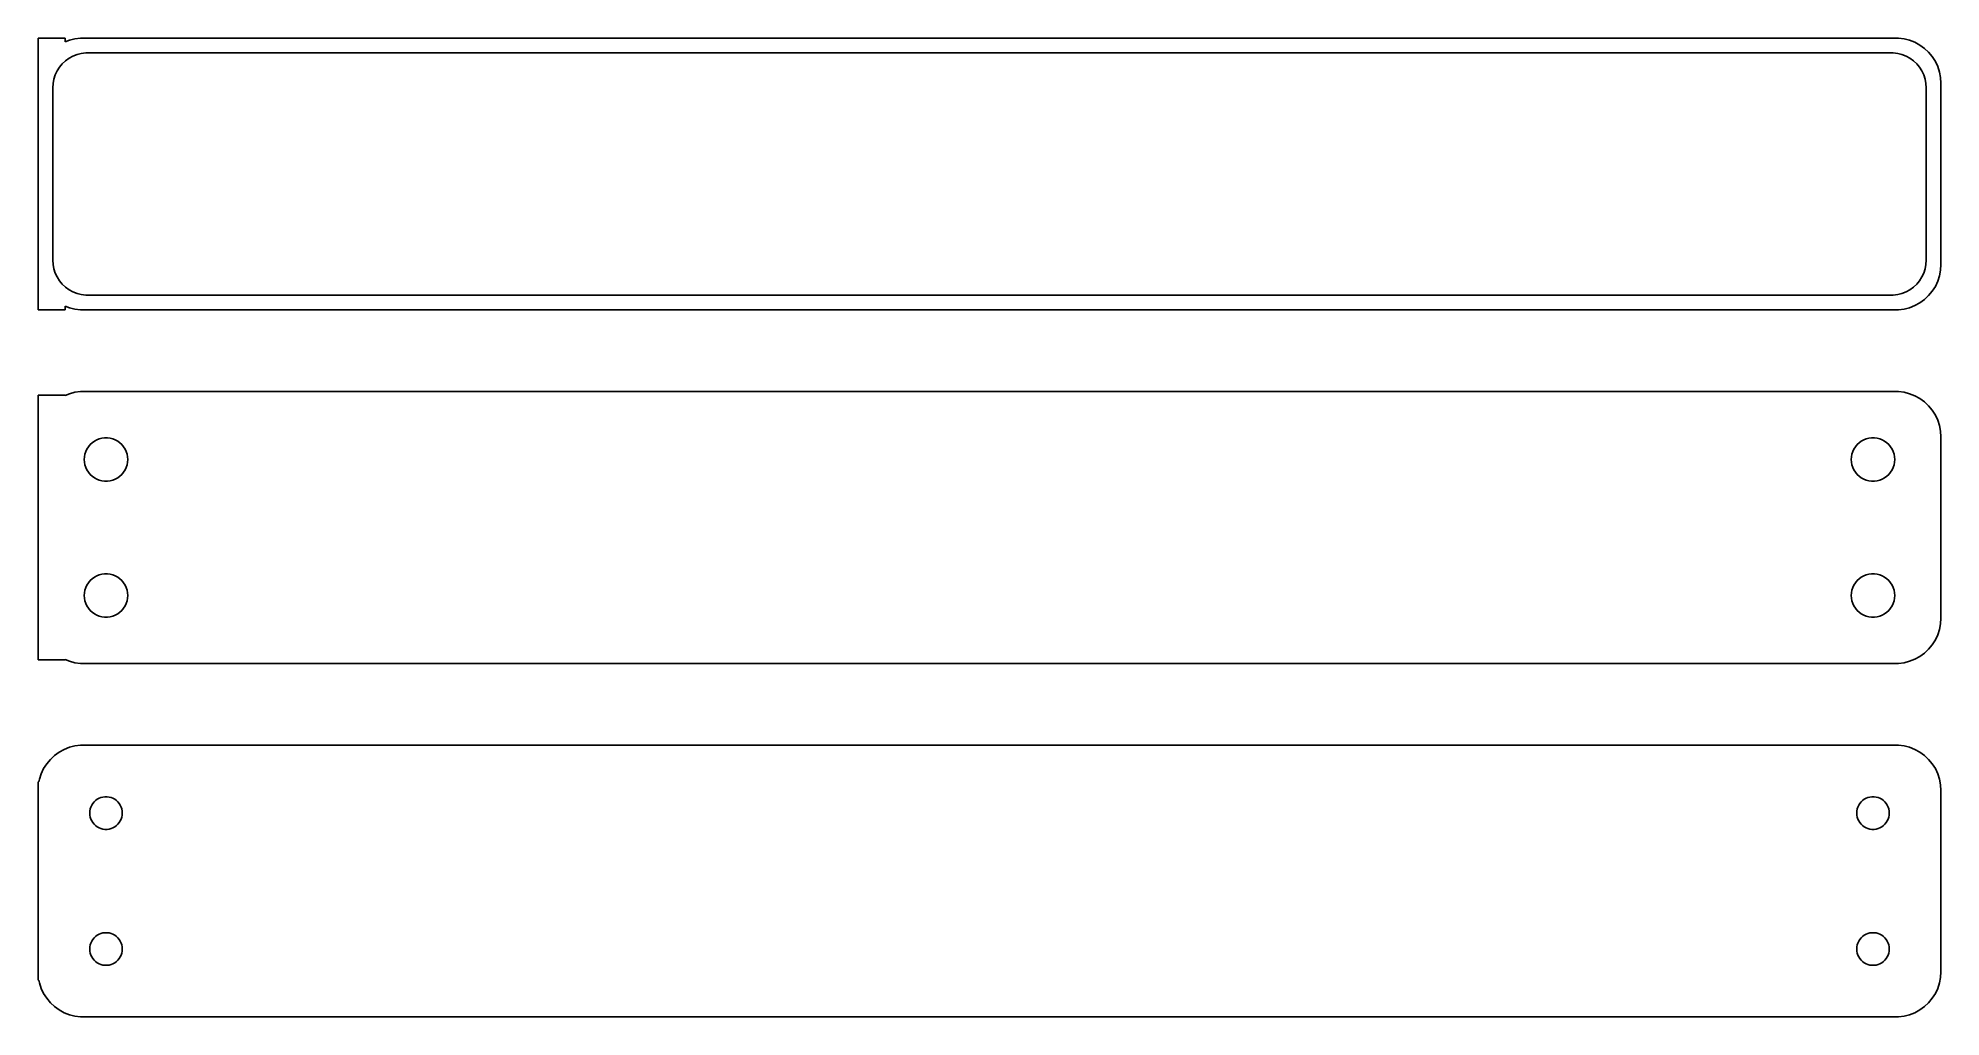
# Model space of a CAD drawing. Header units: metres. Extents: x -105 to 105, y 63 to 171.
import ezdxf

# ---------------------------------------------------------------- set-up
doc = ezdxf.new("R2010")
doc.units = ezdxf.units.M

msp = doc.modelspace()

# ---------------------------------------------------------------- linework, layer by layer
for p, q in [((-102, 170.99), (-105, 170.99)), ((-105, 170.99), (-105, 141.01)), ((-102, 170.575), (-102, 170.99)), ((-101.545, 170.755), (-102, 170.575)), ((-100.937, 170.911), (-101.545, 170.755)), ((-100.314, 170.99), (-100.937, 170.911)), ((100.314, 170.99), (-100.314, 170.99)), ((100.937, 170.911), (100.314, 170.99)), ((101.545, 170.755), (100.937, 170.911)), ((102.129, 170.524), (101.545, 170.755)), ((102.679, 170.222), (102.129, 170.524)), ((103.187, 169.853), (102.679, 170.222)), ((-102.633, 167.776), (-102.323, 168.151)), ((-102.323, 168.151), (-101.969, 168.484)), ((-101.969, 168.484), (-101.575, 168.77)), ((-101.575, 168.77), (-101.149, 169.004)), ((-101.149, 169.004), (-100.697, 169.183)), ((-100.697, 169.183), (-100.226, 169.304)), ((-100.226, 169.304), (-99.7432, 169.365)), ((-99.7432, 169.365), (99.7432, 169.365)), ((99.7432, 169.365), (100.226, 169.304)), ((100.226, 169.304), (100.697, 169.183)), ((100.697, 169.183), (101.149, 169.004)), ((101.149, 169.004), (101.575, 168.77)), ((101.575, 168.77), (101.969, 168.484)), ((101.969, 168.484), (102.323, 168.151)), ((102.323, 168.151), (102.633, 167.776)), ((103.645, 169.423), (103.187, 169.853)), ((104.045, 168.939), (103.645, 169.423)), ((104.382, 168.409), (104.045, 168.939)), ((104.649, 167.841), (104.382, 168.409)), ((-103.373, 165.5), (-103.342, 165.985)), ((-103.342, 165.985), (-103.251, 166.463)), ((-103.251, 166.463), (-103.101, 166.926)), ((-103.101, 166.926), (-102.894, 167.366)), ((-102.894, 167.366), (-102.633, 167.776)), ((102.633, 167.776), (102.894, 167.366)), ((102.894, 167.366), (103.101, 166.926)), ((103.101, 166.926), (103.251, 166.463)), ((103.251, 166.463), (103.342, 165.985)), ((103.342, 165.985), (103.373, 165.5)), ((104.843, 167.243), (104.649, 167.841)), ((104.961, 166.627), (104.843, 167.243)), ((105, 166), (104.961, 166.627)), ((105, 146), (105, 166)), ((-103.373, 146.5), (-103.373, 165.5)), ((103.373, 165.5), (103.373, 146.5)), ((-103.342, 146.015), (-103.373, 146.5)), ((-103.251, 145.537), (-103.342, 146.015)), ((-103.101, 145.074), (-103.251, 145.537)), ((-102.894, 144.634), (-103.101, 145.074)), ((103.101, 145.074), (102.894, 144.634)), ((103.251, 145.537), (103.101, 145.074)), ((103.342, 146.015), (103.251, 145.537)), ((103.373, 146.5), (103.342, 146.015)), ((104.843, 144.757), (104.961, 145.373)), ((104.961, 145.373), (105, 146)), ((-102.633, 144.224), (-102.894, 144.634)), ((-102.323, 143.849), (-102.633, 144.224)), ((-101.969, 143.516), (-102.323, 143.849)), ((-101.575, 143.23), (-101.969, 143.516)), ((-101.149, 142.996), (-101.575, 143.23)), ((-100.697, 142.817), (-101.149, 142.996)), ((-100.226, 142.696), (-100.697, 142.817)), ((100.697, 142.817), (100.226, 142.696)), ((101.149, 142.996), (100.697, 142.817)), ((101.575, 143.23), (101.149, 142.996)), ((101.969, 143.516), (101.575, 143.23)), ((102.323, 143.849), (101.969, 143.516)), ((102.633, 144.224), (102.323, 143.849)), ((102.894, 144.634), (102.633, 144.224)), ((103.645, 142.577), (104.045, 143.061)), ((104.045, 143.061), (104.382, 143.591)), ((104.382, 143.591), (104.649, 144.159)), ((104.649, 144.159), (104.843, 144.757)), ((-105, 141.01), (-102, 141.01)), ((-102, 141.425), (-101.545, 141.245)), ((-102, 141.01), (-102, 141.425)), ((-101.545, 141.245), (-100.937, 141.089)), ((-100.937, 141.089), (-100.314, 141.01)), ((-100.314, 141.01), (100.314, 141.01)), ((-99.7432, 142.635), (-100.226, 142.696)), ((99.7432, 142.635), (-99.7432, 142.635)), ((100.226, 142.696), (99.7432, 142.635)), ((100.314, 141.01), (100.937, 141.089)), ((100.937, 141.089), (101.545, 141.245)), ((101.545, 141.245), (102.129, 141.476)), ((102.129, 141.476), (102.679, 141.778)), ((102.679, 141.778), (103.187, 142.147)), ((103.187, 142.147), (103.645, 142.577)), ((-102, 131.615), (-105, 131.615)), ((-105, 131.615), (-105, 102.385)), ((-101.545, 131.755), (-102, 131.575)), ((-102, 131.575), (-102, 131.615)), ((-100.937, 131.911), (-101.545, 131.755)), ((-100.314, 131.99), (-100.937, 131.911)), ((100.314, 131.99), (-100.314, 131.99)), ((100.937, 131.911), (100.314, 131.99)), ((101.545, 131.755), (100.937, 131.911)), ((102.129, 131.524), (101.545, 131.755)), ((102.679, 131.222), (102.129, 131.524)), ((103.187, 130.853), (102.679, 131.222)), ((103.645, 130.423), (103.187, 130.853)), ((104.045, 129.939), (103.645, 130.423)), ((104.382, 129.409), (104.045, 129.939)), ((104.649, 128.841), (104.382, 129.409)), ((104.843, 128.243), (104.649, 128.841)), ((104.961, 127.627), (104.843, 128.243)), ((-99.4416, 125.911), (-99.2495, 126.143)), ((-99.2495, 126.143), (-99.0298, 126.349)), ((-99.0298, 126.349), (-98.786, 126.526)), ((-98.786, 126.526), (-98.5219, 126.672)), ((-98.5219, 126.672), (-98.2416, 126.783)), ((-98.2416, 126.783), (-97.9497, 126.857)), ((-97.9497, 126.857), (-97.6507, 126.895)), ((-97.6507, 126.895), (-97.3493, 126.895)), ((-97.3493, 126.895), (-97.0503, 126.857)), ((-97.0503, 126.857), (-96.7584, 126.783)), ((-96.7584, 126.783), (-96.4781, 126.672)), ((-96.4781, 126.672), (-96.214, 126.526)), ((-96.214, 126.526), (-95.9702, 126.349)), ((-95.9702, 126.349), (-95.7505, 126.143)), ((-95.7505, 126.143), (-95.5583, 125.911)), ((95.5583, 125.911), (95.7505, 126.143)), ((95.7505, 126.143), (95.9702, 126.349)), ((95.9702, 126.349), (96.214, 126.526)), ((96.214, 126.526), (96.4781, 126.672)), ((96.4781, 126.672), (96.7584, 126.783)), ((96.7584, 126.783), (97.0503, 126.857)), ((97.0503, 126.857), (97.3493, 126.895)), ((97.3493, 126.895), (97.6507, 126.895)), ((97.6507, 126.895), (97.9497, 126.857)), ((97.9497, 126.857), (98.2416, 126.783)), ((98.2416, 126.783), (98.5219, 126.672)), ((98.5219, 126.672), (98.786, 126.526)), ((98.786, 126.526), (99.0298, 126.349)), ((99.0298, 126.349), (99.2495, 126.143)), ((99.2495, 126.143), (99.4416, 125.911)), ((105, 127), (104.961, 127.627)), ((105, 107), (105, 127)), ((-99.9, 124.5), (-99.8811, 124.801)), ((-99.8811, 124.199), (-99.9, 124.5)), ((-99.8811, 124.801), (-99.8246, 125.097)), ((-99.8246, 123.903), (-99.8811, 124.199)), ((-99.8246, 125.097), (-99.7315, 125.383)), ((-99.7315, 123.617), (-99.8246, 123.903)), ((-99.7315, 125.383), (-99.6031, 125.656)), ((-99.6031, 125.656), (-99.4416, 125.911)), ((-95.5583, 125.911), (-95.3969, 125.656)), ((-95.3969, 125.656), (-95.2685, 125.383)), ((-95.2685, 125.383), (-95.1754, 125.097)), ((-95.1754, 123.903), (-95.2685, 123.617)), ((-95.1754, 125.097), (-95.1189, 124.801)), ((-95.1189, 124.199), (-95.1754, 123.903)), ((-95.1189, 124.801), (-95.1, 124.5)), ((-95.1, 124.5), (-95.1189, 124.199)), ((95.1, 124.5), (95.1189, 124.801)), ((95.1189, 124.199), (95.1, 124.5)), ((95.1189, 124.801), (95.1754, 125.097)), ((95.1754, 123.903), (95.1189, 124.199)), ((95.1754, 125.097), (95.2685, 125.383)), ((95.2685, 123.617), (95.1754, 123.903)), ((95.2685, 125.383), (95.3969, 125.656)), ((95.3969, 125.656), (95.5583, 125.911)), ((99.4416, 125.911), (99.6031, 125.656)), ((99.6031, 125.656), (99.7315, 125.383)), ((99.7315, 125.383), (99.8246, 125.097)), ((99.8246, 123.903), (99.7315, 123.617)), ((99.8246, 125.097), (99.8811, 124.801)), ((99.8811, 124.199), (99.8246, 123.903)), ((99.8811, 124.801), (99.9, 124.5)), ((99.9, 124.5), (99.8811, 124.199)), ((-99.6031, 123.344), (-99.7315, 123.617)), ((-99.4416, 123.089), (-99.6031, 123.344)), ((-99.2495, 122.857), (-99.4416, 123.089)), ((-99.0298, 122.651), (-99.2495, 122.857)), ((-98.786, 122.474), (-99.0298, 122.651)), ((-98.5219, 122.328), (-98.786, 122.474)), ((-98.2416, 122.217), (-98.5219, 122.328)), ((-97.9497, 122.143), (-98.2416, 122.217)), ((-97.6507, 122.105), (-97.9497, 122.143)), ((-97.3493, 122.105), (-97.6507, 122.105)), ((-97.0503, 122.143), (-97.3493, 122.105)), ((-96.7584, 122.217), (-97.0503, 122.143)), ((-96.4781, 122.328), (-96.7584, 122.217)), ((-96.214, 122.474), (-96.4781, 122.328)), ((-95.9702, 122.651), (-96.214, 122.474)), ((-95.7505, 122.857), (-95.9702, 122.651)), ((-95.5583, 123.089), (-95.7505, 122.857)), ((-95.3969, 123.344), (-95.5583, 123.089)), ((-95.2685, 123.617), (-95.3969, 123.344)), ((95.3969, 123.344), (95.2685, 123.617)), ((95.5583, 123.089), (95.3969, 123.344)), ((95.7505, 122.857), (95.5583, 123.089)), ((95.9702, 122.651), (95.7505, 122.857)), ((96.214, 122.474), (95.9702, 122.651)), ((96.4781, 122.328), (96.214, 122.474)), ((96.7584, 122.217), (96.4781, 122.328)), ((97.0503, 122.143), (96.7584, 122.217)), ((97.3493, 122.105), (97.0503, 122.143)), ((97.6507, 122.105), (97.3493, 122.105)), ((97.9497, 122.143), (97.6507, 122.105)), ((98.2416, 122.217), (97.9497, 122.143)), ((98.5219, 122.328), (98.2416, 122.217)), ((98.786, 122.474), (98.5219, 122.328)), ((99.0298, 122.651), (98.786, 122.474)), ((99.2495, 122.857), (99.0298, 122.651)), ((99.4416, 123.089), (99.2495, 122.857)), ((99.6031, 123.344), (99.4416, 123.089)), ((99.7315, 123.617), (99.6031, 123.344)), ((-99.2495, 111.143), (-99.0298, 111.349)), ((-99.0298, 111.349), (-98.786, 111.526)), ((-98.786, 111.526), (-98.5219, 111.672)), ((-98.5219, 111.672), (-98.2416, 111.783)), ((-98.2416, 111.783), (-97.9497, 111.857)), ((-97.9497, 111.857), (-97.6507, 111.895)), ((-97.6507, 111.895), (-97.3493, 111.895)), ((-97.3493, 111.895), (-97.0503, 111.857)), ((-97.0503, 111.857), (-96.7584, 111.783)), ((-96.7584, 111.783), (-96.4781, 111.672)), ((-96.4781, 111.672), (-96.214, 111.526)), ((-96.214, 111.526), (-95.9702, 111.349)), ((-95.9702, 111.349), (-95.7505, 111.143)), ((95.7505, 111.143), (95.9702, 111.349)), ((95.9702, 111.349), (96.214, 111.526)), ((96.214, 111.526), (96.4781, 111.672)), ((96.4781, 111.672), (96.7584, 111.783)), ((96.7584, 111.783), (97.0503, 111.857)), ((97.0503, 111.857), (97.3493, 111.895)), ((97.3493, 111.895), (97.6507, 111.895)), ((97.6507, 111.895), (97.9497, 111.857)), ((97.9497, 111.857), (98.2416, 111.783)), ((98.2416, 111.783), (98.5219, 111.672)), ((98.5219, 111.672), (98.786, 111.526)), ((98.786, 111.526), (99.0298, 111.349)), ((99.0298, 111.349), (99.2495, 111.143)), ((-99.9, 109.5), (-99.8811, 109.801)), ((-99.8811, 109.199), (-99.9, 109.5)), ((-99.8811, 109.801), (-99.8246, 110.097)), ((-99.8246, 110.097), (-99.7315, 110.383)), ((-99.7315, 110.383), (-99.6031, 110.656)), ((-99.6031, 110.656), (-99.4416, 110.911)), ((-99.4416, 110.911), (-99.2495, 111.143)), ((-95.7505, 111.143), (-95.5583, 110.911)), ((-95.5583, 110.911), (-95.3969, 110.656)), ((-95.3969, 110.656), (-95.2685, 110.383)), ((-95.2685, 110.383), (-95.1754, 110.097)), ((-95.1754, 110.097), (-95.1189, 109.801)), ((-95.1189, 109.801), (-95.1, 109.5)), ((-95.1, 109.5), (-95.1189, 109.199)), ((95.1, 109.5), (95.1189, 109.801)), ((95.1189, 109.199), (95.1, 109.5)), ((95.1189, 109.801), (95.1754, 110.097)), ((95.1754, 110.097), (95.2685, 110.383)), ((95.2685, 110.383), (95.3969, 110.656)), ((95.3969, 110.656), (95.5583, 110.911)), ((95.5583, 110.911), (95.7505, 111.143)), ((99.2495, 111.143), (99.4416, 110.911)), ((99.4416, 110.911), (99.6031, 110.656)), ((99.6031, 110.656), (99.7315, 110.383)), ((99.7315, 110.383), (99.8246, 110.097)), ((99.8246, 110.097), (99.8811, 109.801)), ((99.8811, 109.801), (99.9, 109.5)), ((99.9, 109.5), (99.8811, 109.199)), ((-99.8246, 108.903), (-99.8811, 109.199)), ((-99.7315, 108.617), (-99.8246, 108.903)), ((-99.6031, 108.344), (-99.7315, 108.617)), ((-99.4416, 108.089), (-99.6031, 108.344)), ((-99.2495, 107.857), (-99.4416, 108.089)), ((-99.0298, 107.651), (-99.2495, 107.857)), ((-98.786, 107.474), (-99.0298, 107.651)), ((-98.5219, 107.328), (-98.786, 107.474)), ((-98.2416, 107.217), (-98.5219, 107.328)), ((-97.9497, 107.143), (-98.2416, 107.217)), ((-97.6507, 107.105), (-97.9497, 107.143)), ((-97.3493, 107.105), (-97.6507, 107.105)), ((-97.0503, 107.143), (-97.3493, 107.105)), ((-96.7584, 107.217), (-97.0503, 107.143)), ((-96.4781, 107.328), (-96.7584, 107.217)), ((-96.214, 107.474), (-96.4781, 107.328)), ((-95.9702, 107.651), (-96.214, 107.474)), ((-95.7505, 107.857), (-95.9702, 107.651)), ((-95.5583, 108.089), (-95.7505, 107.857)), ((-95.3969, 108.344), (-95.5583, 108.089)), ((-95.2685, 108.617), (-95.3969, 108.344)), ((-95.1754, 108.903), (-95.2685, 108.617)), ((-95.1189, 109.199), (-95.1754, 108.903)), ((95.1754, 108.903), (95.1189, 109.199)), ((95.2685, 108.617), (95.1754, 108.903)), ((95.3969, 108.344), (95.2685, 108.617)), ((95.5583, 108.089), (95.3969, 108.344)), ((95.7505, 107.857), (95.5583, 108.089)), ((95.9702, 107.651), (95.7505, 107.857)), ((96.214, 107.474), (95.9702, 107.651)), ((96.4781, 107.328), (96.214, 107.474)), ((96.7584, 107.217), (96.4781, 107.328)), ((97.0503, 107.143), (96.7584, 107.217)), ((97.3493, 107.105), (97.0503, 107.143)), ((97.6507, 107.105), (97.3493, 107.105)), ((97.9497, 107.143), (97.6507, 107.105)), ((98.2416, 107.217), (97.9497, 107.143)), ((98.5219, 107.328), (98.2416, 107.217)), ((98.786, 107.474), (98.5219, 107.328)), ((99.0298, 107.651), (98.786, 107.474)), ((99.2495, 107.857), (99.0298, 107.651)), ((99.4416, 108.089), (99.2495, 107.857)), ((99.6031, 108.344), (99.4416, 108.089)), ((99.7315, 108.617), (99.6031, 108.344)), ((99.8246, 108.903), (99.7315, 108.617)), ((99.8811, 109.199), (99.8246, 108.903)), ((104.382, 104.591), (104.649, 105.159)), ((104.649, 105.159), (104.843, 105.757)), ((104.843, 105.757), (104.961, 106.373)), ((104.961, 106.373), (105, 107)), ((102.679, 102.778), (103.187, 103.147)), ((103.187, 103.147), (103.645, 103.577)), ((103.645, 103.577), (104.045, 104.061)), ((104.045, 104.061), (104.382, 104.591)), ((-105, 102.385), (-102, 102.385)), ((-102, 102.385), (-102, 102.425)), ((-102, 102.425), (-101.545, 102.245)), ((-101.545, 102.245), (-100.937, 102.089)), ((-100.937, 102.089), (-100.314, 102.01)), ((-100.314, 102.01), (100.314, 102.01)), ((100.314, 102.01), (100.937, 102.089)), ((100.937, 102.089), (101.545, 102.245)), ((101.545, 102.245), (102.129, 102.476)), ((102.129, 102.476), (102.679, 102.778)), ((-102.129, 92.5241), (-102.679, 92.2216)), ((-101.545, 92.7553), (-102.129, 92.5241)), ((-100.937, 92.9114), (-101.545, 92.7553)), ((-100.314, 92.9901), (-100.937, 92.9114)), ((100.314, 92.9901), (-100.314, 92.9901)), ((100.937, 92.9114), (100.314, 92.9901)), ((101.545, 92.7553), (100.937, 92.9114)), ((102.129, 92.5241), (101.545, 92.7553)), ((102.679, 92.2216), (102.129, 92.5241)), ((-104.382, 90.4088), (-104.649, 89.8406)), ((-104.045, 90.9389), (-104.382, 90.4088)), ((-103.645, 91.4227), (-104.045, 90.9389)), ((-103.187, 91.8526), (-103.645, 91.4227)), ((-102.679, 92.2216), (-103.187, 91.8526)), ((103.187, 91.8526), (102.679, 92.2216)), ((103.645, 91.4227), (103.187, 91.8526)), ((104.045, 90.9389), (103.645, 91.4227)), ((104.382, 90.4088), (104.045, 90.9389)), ((104.649, 89.8406), (104.382, 90.4088)), ((-104.9, 88.9442), (-105, 88.9442)), ((-105, 88.9442), (-105, 67.0558)), ((-104.843, 89.2434), (-104.9, 88.9442)), ((-104.649, 89.8406), (-104.843, 89.2434)), ((104.843, 89.2434), (104.649, 89.8406)), ((104.961, 88.6267), (104.843, 89.2434)), ((105, 88), (104.961, 88.6267)), ((-99.2434, 85.9476), (-99.1736, 86.1626)), ((-99.1736, 86.1626), (-99.0773, 86.3671)), ((-99.0773, 86.3671), (-98.9562, 86.558)), ((-98.9562, 86.558), (-98.8121, 86.7322)), ((-98.8121, 86.7322), (-98.6474, 86.8869)), ((-98.6474, 86.8869), (-98.4645, 87.0198)), ((-98.4645, 87.0198), (-98.2664, 87.1287)), ((-98.2664, 87.1287), (-98.0562, 87.2119)), ((-98.0562, 87.2119), (-97.8373, 87.2681)), ((-97.8373, 87.2681), (-97.613, 87.2964)), ((-97.613, 87.2964), (-97.387, 87.2964)), ((-97.387, 87.2964), (-97.1627, 87.2681)), ((-97.1627, 87.2681), (-96.9438, 87.2119)), ((-96.9438, 87.2119), (-96.7336, 87.1287)), ((-96.7336, 87.1287), (-96.5355, 87.0198)), ((-96.5355, 87.0198), (-96.3526, 86.8869)), ((-96.3526, 86.8869), (-96.1879, 86.7322)), ((-96.1879, 86.7322), (-96.0438, 86.558)), ((-96.0438, 86.558), (-95.9226, 86.3671)), ((-95.9226, 86.3671), (-95.8264, 86.1626)), ((-95.8264, 86.1626), (-95.7565, 85.9476)), ((95.7565, 85.9476), (95.8264, 86.1626)), ((95.8264, 86.1626), (95.9226, 86.3671)), ((95.9226, 86.3671), (96.0438, 86.558)), ((96.0438, 86.558), (96.1879, 86.7322)), ((96.1879, 86.7322), (96.3526, 86.8869)), ((96.3526, 86.8869), (96.5355, 87.0198)), ((96.5355, 87.0198), (96.7336, 87.1287)), ((96.7336, 87.1287), (96.9438, 87.2119)), ((96.9438, 87.2119), (97.1627, 87.2681)), ((97.1627, 87.2681), (97.387, 87.2964)), ((97.387, 87.2964), (97.613, 87.2964)), ((97.613, 87.2964), (97.8373, 87.2681)), ((97.8373, 87.2681), (98.0562, 87.2119)), ((98.0562, 87.2119), (98.2664, 87.1287)), ((98.2664, 87.1287), (98.4645, 87.0198)), ((98.4645, 87.0198), (98.6474, 86.8869)), ((98.6474, 86.8869), (98.8121, 86.7322)), ((98.8121, 86.7322), (98.9562, 86.558)), ((98.9562, 86.558), (99.0773, 86.3671)), ((99.0773, 86.3671), (99.1736, 86.1626)), ((99.1736, 86.1626), (99.2434, 85.9476)), ((105, 68), (105, 88)), ((-99.3, 85.5), (-99.2858, 85.7256)), ((-99.2858, 85.2744), (-99.3, 85.5)), ((-99.2858, 85.7256), (-99.2434, 85.9476)), ((-99.2434, 85.0524), (-99.2858, 85.2744)), ((-99.1736, 84.8374), (-99.2434, 85.0524)), ((-99.0773, 84.6328), (-99.1736, 84.8374)), ((-98.9562, 84.442), (-99.0773, 84.6328)), ((-98.8121, 84.2678), (-98.9562, 84.442)), ((-98.6474, 84.1131), (-98.8121, 84.2678)), ((-98.4645, 83.9802), (-98.6474, 84.1131)), ((-96.3526, 84.1131), (-96.5355, 83.9802)), ((-96.1879, 84.2678), (-96.3526, 84.1131)), ((-96.0438, 84.442), (-96.1879, 84.2678)), ((-95.9226, 84.6328), (-96.0438, 84.442)), ((-95.8264, 84.8374), (-95.9226, 84.6328)), ((-95.7565, 85.0524), (-95.8264, 84.8374)), ((-95.7565, 85.9476), (-95.7142, 85.7256)), ((-95.7142, 85.2744), (-95.7565, 85.0524)), ((-95.7142, 85.7256), (-95.7, 85.5)), ((-95.7, 85.5), (-95.7142, 85.2744)), ((95.7, 85.5), (95.7142, 85.7256)), ((95.7142, 85.2744), (95.7, 85.5)), ((95.7142, 85.7256), (95.7565, 85.9476)), ((95.7565, 85.0524), (95.7142, 85.2744)), ((95.8264, 84.8374), (95.7565, 85.0524)), ((95.9226, 84.6328), (95.8264, 84.8374)), ((96.0438, 84.442), (95.9226, 84.6328)), ((96.1879, 84.2678), (96.0438, 84.442)), ((96.3526, 84.1131), (96.1879, 84.2678)), ((96.5355, 83.9802), (96.3526, 84.1131)), ((98.6474, 84.1131), (98.4645, 83.9802)), ((98.8121, 84.2678), (98.6474, 84.1131)), ((98.9562, 84.442), (98.8121, 84.2678)), ((99.0773, 84.6328), (98.9562, 84.442)), ((99.1736, 84.8374), (99.0773, 84.6328)), ((99.2434, 85.0524), (99.1736, 84.8374)), ((99.2434, 85.9476), (99.2858, 85.7256)), ((99.2858, 85.2744), (99.2434, 85.0524)), ((99.2858, 85.7256), (99.3, 85.5)), ((99.3, 85.5), (99.2858, 85.2744)), ((-98.2664, 83.8713), (-98.4645, 83.9802)), ((-98.0562, 83.7881), (-98.2664, 83.8713)), ((-97.8373, 83.7319), (-98.0562, 83.7881)), ((-97.613, 83.7036), (-97.8373, 83.7319)), ((-97.387, 83.7036), (-97.613, 83.7036)), ((-97.1627, 83.7319), (-97.387, 83.7036)), ((-96.9438, 83.7881), (-97.1627, 83.7319)), ((-96.7336, 83.8713), (-96.9438, 83.7881)), ((-96.5355, 83.9802), (-96.7336, 83.8713)), ((96.7336, 83.8713), (96.5355, 83.9802)), ((96.9438, 83.7881), (96.7336, 83.8713)), ((97.1627, 83.7319), (96.9438, 83.7881)), ((97.387, 83.7036), (97.1627, 83.7319)), ((97.613, 83.7036), (97.387, 83.7036)), ((97.8373, 83.7319), (97.613, 83.7036)), ((98.0562, 83.7881), (97.8373, 83.7319)), ((98.2664, 83.8713), (98.0562, 83.7881)), ((98.4645, 83.9802), (98.2664, 83.8713)), ((-99.0773, 71.3672), (-98.9562, 71.558)), ((-98.9562, 71.558), (-98.8121, 71.7322)), ((-98.8121, 71.7322), (-98.6474, 71.8869)), ((-98.6474, 71.8869), (-98.4645, 72.0198)), ((-98.4645, 72.0198), (-98.2664, 72.1287)), ((-98.2664, 72.1287), (-98.0562, 72.2119)), ((-98.0562, 72.2119), (-97.8373, 72.2681)), ((-97.8373, 72.2681), (-97.613, 72.2964)), ((-97.613, 72.2964), (-97.387, 72.2964)), ((-97.387, 72.2964), (-97.1627, 72.2681)), ((-97.1627, 72.2681), (-96.9438, 72.2119)), ((-96.9438, 72.2119), (-96.7336, 72.1287)), ((-96.7336, 72.1287), (-96.5355, 72.0198)), ((-96.5355, 72.0198), (-96.3526, 71.8869)), ((-96.3526, 71.8869), (-96.1879, 71.7322)), ((-96.1879, 71.7322), (-96.0438, 71.558)), ((-96.0438, 71.558), (-95.9226, 71.3672)), ((95.9226, 71.3672), (96.0438, 71.558)), ((96.0438, 71.558), (96.1879, 71.7322)), ((96.1879, 71.7322), (96.3526, 71.8869)), ((96.3526, 71.8869), (96.5355, 72.0198)), ((96.5355, 72.0198), (96.7336, 72.1287)), ((96.7336, 72.1287), (96.9438, 72.2119)), ((96.9438, 72.2119), (97.1627, 72.2681)), ((97.1627, 72.2681), (97.387, 72.2964)), ((97.387, 72.2964), (97.613, 72.2964)), ((97.613, 72.2964), (97.8373, 72.2681)), ((97.8373, 72.2681), (98.0562, 72.2119)), ((98.0562, 72.2119), (98.2664, 72.1287)), ((98.2664, 72.1287), (98.4645, 72.0198)), ((98.4645, 72.0198), (98.6474, 71.8869)), ((98.6474, 71.8869), (98.8121, 71.7322)), ((98.8121, 71.7322), (98.9562, 71.558)), ((98.9562, 71.558), (99.0773, 71.3672)), ((-99.3, 70.5), (-99.2858, 70.7256)), ((-99.2858, 70.2744), (-99.3, 70.5)), ((-99.2858, 70.7256), (-99.2434, 70.9476)), ((-99.2434, 70.0524), (-99.2858, 70.2744)), ((-99.2434, 70.9476), (-99.1736, 71.1626)), ((-99.1736, 69.8374), (-99.2434, 70.0524)), ((-99.1736, 71.1626), (-99.0773, 71.3672)), ((-99.0773, 69.6329), (-99.1736, 69.8374)), ((-98.9562, 69.442), (-99.0773, 69.6329)), ((-98.8121, 69.2678), (-98.9562, 69.442)), ((-96.0438, 69.442), (-96.1879, 69.2678)), ((-95.9226, 69.6329), (-96.0438, 69.442)), ((-95.9226, 71.3672), (-95.8264, 71.1626)), ((-95.8264, 69.8374), (-95.9226, 69.6329)), ((-95.8264, 71.1626), (-95.7565, 70.9476)), ((-95.7565, 70.0524), (-95.8264, 69.8374)), ((-95.7565, 70.9476), (-95.7142, 70.7256)), ((-95.7142, 70.2744), (-95.7565, 70.0524)), ((-95.7142, 70.7256), (-95.7, 70.5)), ((-95.7, 70.5), (-95.7142, 70.2744)), ((95.7, 70.5), (95.7142, 70.7256)), ((95.7142, 70.2744), (95.7, 70.5)), ((95.7142, 70.7256), (95.7565, 70.9476)), ((95.7565, 70.0524), (95.7142, 70.2744)), ((95.7565, 70.9476), (95.8264, 71.1626)), ((95.8264, 69.8374), (95.7565, 70.0524)), ((95.8264, 71.1626), (95.9226, 71.3672)), ((95.9226, 69.6329), (95.8264, 69.8374)), ((96.0438, 69.442), (95.9226, 69.6329)), ((96.1879, 69.2678), (96.0438, 69.442)), ((98.9562, 69.442), (98.8121, 69.2678)), ((99.0773, 69.6329), (98.9562, 69.442)), ((99.0773, 71.3672), (99.1736, 71.1626)), ((99.1736, 69.8374), (99.0773, 69.6329)), ((99.1736, 71.1626), (99.2434, 70.9476)), ((99.2434, 70.0524), (99.1736, 69.8374)), ((99.2434, 70.9476), (99.2858, 70.7256)), ((99.2858, 70.2744), (99.2434, 70.0524)), ((99.2858, 70.7256), (99.3, 70.5)), ((99.3, 70.5), (99.2858, 70.2744)), ((-98.6474, 69.1131), (-98.8121, 69.2678)), ((-98.4645, 68.9802), (-98.6474, 69.1131)), ((-98.2664, 68.8713), (-98.4645, 68.9802)), ((-98.0562, 68.7881), (-98.2664, 68.8713)), ((-97.8373, 68.7319), (-98.0562, 68.7881)), ((-97.613, 68.7036), (-97.8373, 68.7319)), ((-97.387, 68.7036), (-97.613, 68.7036)), ((-97.1627, 68.7319), (-97.387, 68.7036)), ((-96.9438, 68.7881), (-97.1627, 68.7319)), ((-96.7336, 68.8713), (-96.9438, 68.7881)), ((-96.5355, 68.9802), (-96.7336, 68.8713)), ((-96.3526, 69.1131), (-96.5355, 68.9802)), ((-96.1879, 69.2678), (-96.3526, 69.1131)), ((96.3526, 69.1131), (96.1879, 69.2678)), ((96.5355, 68.9802), (96.3526, 69.1131)), ((96.7336, 68.8713), (96.5355, 68.9802)), ((96.9438, 68.7881), (96.7336, 68.8713)), ((97.1627, 68.7319), (96.9438, 68.7881)), ((97.387, 68.7036), (97.1627, 68.7319)), ((97.613, 68.7036), (97.387, 68.7036)), ((97.8373, 68.7319), (97.613, 68.7036)), ((98.0562, 68.7881), (97.8373, 68.7319)), ((98.2664, 68.8713), (98.0562, 68.7881)), ((98.4645, 68.9802), (98.2664, 68.8713)), ((98.6474, 69.1131), (98.4645, 68.9802)), ((98.8121, 69.2678), (98.6474, 69.1131)), ((104.843, 66.7566), (104.961, 67.3733)), ((104.961, 67.3733), (105, 68)), ((-105, 67.0558), (-104.9, 67.0558)), ((-104.9, 67.0558), (-104.843, 66.7566)), ((-104.843, 66.7566), (-104.649, 66.1594)), ((-104.649, 66.1594), (-104.382, 65.5912)), ((-104.382, 65.5912), (-104.045, 65.0611)), ((104.045, 65.0611), (104.382, 65.5912)), ((104.382, 65.5912), (104.649, 66.1594)), ((104.649, 66.1594), (104.843, 66.7566)), ((-104.045, 65.0611), (-103.645, 64.5773)), ((-103.645, 64.5773), (-103.187, 64.1474)), ((-103.187, 64.1474), (-102.679, 63.7784)), ((-102.679, 63.7784), (-102.129, 63.4759)), ((-102.129, 63.4759), (-101.545, 63.2447)), ((-101.545, 63.2447), (-100.937, 63.0886)), ((-100.937, 63.0886), (-100.314, 63.0099)), ((-100.314, 63.0099), (100.314, 63.0099)), ((100.314, 63.0099), (100.937, 63.0886)), ((100.937, 63.0886), (101.545, 63.2447)), ((101.545, 63.2447), (102.129, 63.4759)), ((102.129, 63.4759), (102.679, 63.7784)), ((102.679, 63.7784), (103.187, 64.1474)), ((103.187, 64.1474), (103.645, 64.5773)), ((103.645, 64.5773), (104.045, 65.0611))]:
    msp.add_line(p, q)

doc.saveas('drawing.dxf')
